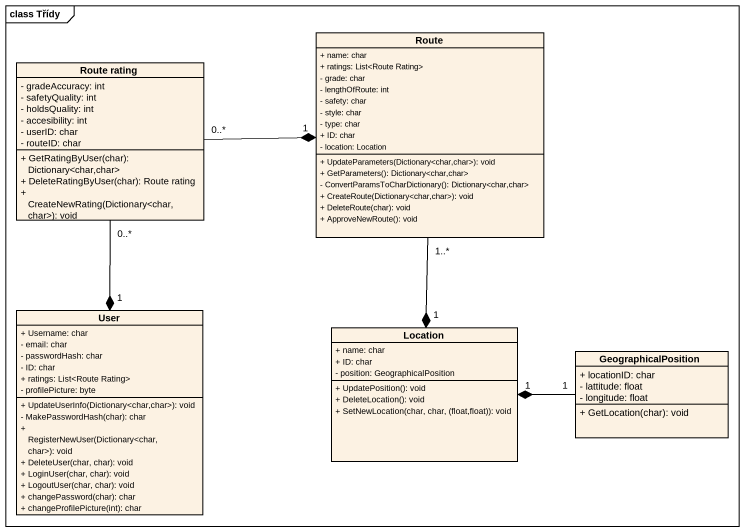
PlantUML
@startuml
mainframe class Třídy
hide circle
hide empty members
skinparam classAttributeIconSize 0
class Route {
  + name: char
  + ratings: List<Route Rating>
  - grade: char
  - lengthOfRoute: int
  - safety: char
  - style: char
  - type: char
  + ID: char
  - location: Location
  + UpdateParameters(Dictionary<char,char>): void
  + GetParameters(): Dictionary<char,char>
  - ConvertParamsToCharDictionary(): Dictionary<char,char>
  + CreateRoute(Dictionary<char,char>): void
  + DeleteRoute(char): void
  + ApproveNewRoute(): void
}
class "Route rating" as Route_rating {
  - gradeAccuracy: int
  - safetyQuality: int
  - holdsQuality: int
  - accesibility: int
  - userID: char
  - routeID: char
  + GetRatingByUser(char): Dictionary<char,char>
  + DeleteRatingByUser(char): Route rating
  + CreateNewRating(Dictionary<char,char>): void
}
class User {
  + Username: char
  - email: char
  - passwordHash: char
  - ID: char
  + ratings: List<Route Rating>
  - profilePicture: byte
  + UpdateUserInfo(Dictionary<char,char>): void
  - MakePasswordHash(char): char
  + RegisterNewUser(Dictionary<char,char>): void
  + DeleteUser(char, char): void
  + LoginUser(char, char): void
  + LogoutUser(char, char): void
  + changePassword(char): char
  + changeProfilePicture(int): char
}
class Location {
  + name: char
  + ID: char
  - position: GeographicalPosition
  + UpdatePosition(): void
  + DeleteLocation(): void
  + SetNewLocation(char, char, (float,float)): void
}
class GeographicalPosition {
  + locationID: char
  - lattitude: float
  - longitude: float
  + GetLocation(char): void
}
Route "1..*" --* "1" Location
Route_rating "0..*" -right-* "1" Route
Route_rating "0..*" --* "1" User
GeographicalPosition "1" -left-* "1" Location
@enduml
